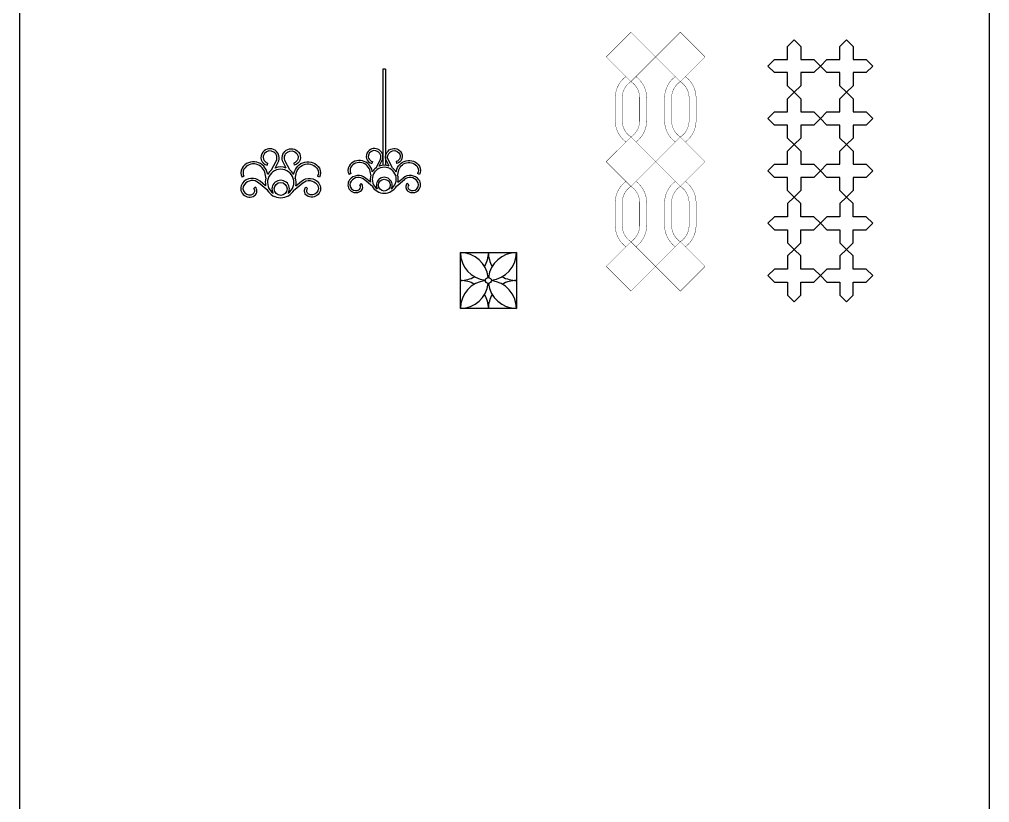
# Model space of a CAD drawing. Header units: millimetres. Extents: x 577 to 2337, y 236 to 943.
# Drawn here: x 793.34 to 800.84, y 701.89 to 707.94 of the extents above; entities that cross this region are included whole.
import ezdxf

# ---------------------------------------------------------------- set-up
doc = ezdxf.new("R2010")
doc.units = ezdxf.units.MM
doc.header["$LTSCALE"] = 0.01
doc.layers.add('06-Furn', color=4, linetype='Continuous')

# ---------------------------------------------------------------- blocks, each defined once
blk = doc.blocks.new('ferfoje')
at = {"layer": '06-Furn', "color": 8}
blk.add_line((807.3023, 717.9902), (807.3019, 717.9902), dxfattribs=at)
for points in [[(807.1207, 718.1088), (807.1439, 718.1528, 0.898315), (807.0252, 718.2325, 0.555866), (807.0585, 718.1306, 0.555866)], [(807.0933, 718.0939), (807.1285, 718.1609, 0.898315), (807.0384, 718.2214, 0.555866), (807.0626, 718.1475, -8.304144)], [(807.206, 718.1088), (807.1828, 718.1528, -0.898315), (807.3015, 718.2325, -0.555866), (807.2682, 718.1306, -0.555866)], [(807.2334, 718.0939), (807.1981, 718.1609, -0.898315), (807.2883, 718.2214, -0.555866), (807.264, 718.1475, 8.304144)], [(807.0618, 718.0599), (807.0605, 718.067, 0.293133), (806.9777, 718.1545, 0.328877), (806.8645, 718.1077, 0.278237), (806.8645, 718.0374, 0.278237)], [(807.0506, 718.0261), (807.0435, 718.0638, 0.293133), (806.9735, 718.1377, 0.328877), (806.8794, 718.0987, 0.278237), (806.8794, 718.0463, 3.594057)], [(807.2648, 718.0599), (807.2662, 718.067, -0.293133), (807.349, 718.1545, -0.328877), (807.4621, 718.1077, -0.278237), (807.4621, 718.0374, -0.278237)], [(807.2761, 718.0261), (807.2832, 718.0638, -0.293133), (807.3532, 718.1377, -0.328877), (807.4473, 718.0987, -0.278237), (807.4473, 718.0463, -3.594057)], [(807.0471, 717.9715), (807.0035, 718.0074, 0.421693), (806.869, 717.9927, 0.866102), (806.9618, 717.8959, 0.463585), (806.9671, 717.9617, -1.001509)], [(807.0634, 717.9357), (806.9924, 717.9941, 0.421693), (806.8826, 717.982, 0.866102), (806.9517, 717.9099, 0.463585), (806.9549, 717.9495, 0.463585)], [(807.2633, 717.9357), (807.3342, 717.9941, -0.421693), (807.4441, 717.982, -0.866102), (807.375, 717.9099, -0.463585), (807.3718, 717.9495, -0.463585)], [(807.2796, 717.9715), (807.3232, 718.0074, -0.421693), (807.4577, 717.9927, -0.866102), (807.3649, 717.8959, -0.463585), (807.3596, 717.9617, 1.001509)]]:
    blk.add_lwpolyline(points, format="xyb", dxfattribs=at)
for points in [[(807.0626, 718.1475), (807.0585, 718.1306)], [(807.264, 718.1475), (807.2682, 718.1306)], [(806.8794, 718.0463), (806.8645, 718.0374)], [(807.4621, 718.0374), (807.4473, 718.0463)], [(806.9549, 717.9495), (806.9671, 717.9617)], [(807.3596, 717.9617), (807.3718, 717.9495)]]:
    blk.add_lwpolyline(points, dxfattribs=at)
blk.add_circle((807.1633, 717.9471), 0.05, dxfattribs=at)
for centre, radius, start, end in [((807.1633, 717.9975), 0.1018, 305.32603, 234.67397), ((807.1633, 717.9975), 0.1191, 126.01418, 148.43126), ((807.1633, 717.9975), 0.1191, 69.02171, 110.97829), ((807.1633, 717.9975), 0.1191, 31.56874, 53.98582), ((807.1633, 717.9975), 0.1191, 162.98891, 192.59643), ((807.1633, 717.9471), 0.0673, 331.02026, 208.97974), ((807.1633, 717.9975), 0.1191, 347.40357, 17.01109), ((807.1633, 717.9975), 0.1191, 209.61072, 330.38928)]:
    blk.add_arc(centre, radius, start, end, dxfattribs=at)
blk = doc.blocks.new('ferfoje1')
at = {"layer": '06-Furn', "color": 8}
for p, q in [((807.954, 718.8719), (807.954, 718.5055)), ((807.974, 718.8719), (807.954, 718.8719)), ((807.974, 718.8719), (807.974, 718.5055)), ((807.954, 718.5055), (807.954, 718.1305)), ((807.974, 718.5055), (807.974, 718.1305)), ((808.0549, 717.966), (808.1194, 718.019)), ((808.0697, 717.9986), (808.1094, 718.0312)), ((808.0903, 718.0155), (808.09, 718.0155)), ((808.1424, 717.9897), (808.1535, 717.9785))]:
    blk.add_line(p, q, dxfattribs=at)
for points in [[(807.9252, 718.1233), (807.9463, 718.1634, 0.898315), (807.8384, 718.2358, 0.555866), (807.8687, 718.1432, 0.555866)], [(807.9003, 718.1098), (807.9324, 718.1707, 0.898315), (807.8505, 718.2257, 0.555866), (807.8725, 718.1585, -8.304144)], [(808.0028, 718.1233), (807.9817, 718.1634, -0.898315), (808.0896, 718.2358, -0.555866), (808.0593, 718.1432, -0.555866)], [(808.0277, 718.1098), (807.9957, 718.1707, -0.898315), (808.0776, 718.2257, -0.555866), (808.0556, 718.1585, 8.304144)], [(807.8717, 718.0789), (807.8705, 718.0854, 0.293133), (807.7952, 718.1649, 0.328877), (807.6924, 718.1223, 0.278237), (807.6924, 718.0584, 0.278237)], [(807.8615, 718.0482), (807.855, 718.0824, 0.293133), (807.7915, 718.1496, 0.328877), (807.7059, 718.1142, 0.278237), (807.7059, 718.0665, 3.594057)], [(808.0563, 718.0789), (808.0575, 718.0854, -0.293133), (808.1328, 718.1649, -0.328877), (808.2357, 718.1223, -0.278237), (808.2357, 718.0584, -0.278237)], [(808.0665, 718.0482), (808.073, 718.0824, -0.293133), (808.1366, 718.1496, -0.328877), (808.2222, 718.1142, -0.278237), (808.2222, 718.0665, -3.594057)], [(807.8583, 717.9986), (807.8187, 718.0312, 0.421693), (807.6964, 718.0178, 0.866102), (807.7808, 717.9298, 0.463585), (807.7856, 717.9897, -1.001509)], [(807.8731, 717.966), (807.8087, 718.019, 0.421693), (807.7088, 718.0081, 0.866102), (807.7716, 717.9426, 0.463585), (807.7745, 717.9785, 0.463585)], [(808.0449, 717.9782), (808.0458, 717.9789, -0.421693)]]:
    blk.add_lwpolyline(points, format="xyb", dxfattribs=at)
for points in [[(807.8725, 718.1585), (807.8687, 718.1432)], [(808.0556, 718.1585), (808.0593, 718.1432)], [(807.7059, 718.0665), (807.6924, 718.0584)], [(808.2357, 718.0584), (808.2222, 718.0665)], [(807.7745, 717.9785), (807.7856, 717.9897)]]:
    blk.add_lwpolyline(points, dxfattribs=at)
blk.add_circle((807.964, 717.9763), 0.0454, dxfattribs=at)
for centre, radius, start, end in [((807.964, 718.0222), 0.1083, 69.02171, 110.97829), ((807.964, 718.0222), 0.1083, 162.98891, 192.59643), ((807.964, 718.0222), 0.0926, 305.32603, 234.67397), ((807.964, 718.0222), 0.1083, 126.01418, 148.43126), ((807.964, 718.0222), 0.1083, 31.56874, 53.98582), ((807.964, 718.0222), 0.1083, 347.40357, 17.01109), ((808.164, 717.9649), 0.0859, 37.99624, 129.45545), ((807.964, 717.9763), 0.0612, 331.02026, 208.97974), ((808.164, 717.9649), 0.0701, 37.99624, 129.45545), ((808.1702, 717.9618), 0.0394, 134.92566, 234.41262), ((808.1702, 717.9618), 0.0236, 134.92566, 234.41262), ((808.1831, 717.9799), 0.0616, 234.41262, 37.99624), ((808.1831, 717.9799), 0.0458, 234.41262, 37.99624), ((807.964, 718.0222), 0.1083, 209.61072, 330.38928)]:
    blk.add_arc(centre, radius, start, end, dxfattribs=at)
blk = doc.blocks.new('ferfoje3')
at = {"layer": '06-Furn', "color": 8, "const_width": 0.0027}
for points in [[(811.7835, 731.878), (811.9744, 732.0689)], [(812.1653, 731.878), (811.9744, 732.0689)], [(812.1653, 731.878), (812.3563, 732.0689)], [(812.5472, 731.878), (812.3563, 732.0689)], [(811.7835, 731.878), (811.9744, 731.6871)], [(812.1653, 731.878), (811.9744, 731.6871)], [(812.1653, 731.878), (812.3563, 731.6871)], [(812.5472, 731.878), (812.3563, 731.6871)], [(811.8529, 731.3757), (811.8529, 731.5703)], [(811.9069, 731.3771), (811.9069, 731.5689)], [(812.0419, 731.3771), (812.0419, 731.5689)], [(812.0959, 731.3757), (812.0959, 731.5703)], [(812.2348, 731.3757), (812.2348, 731.5703)], [(812.2888, 731.3771), (812.2888, 731.5689)], [(812.4238, 731.3771), (812.4238, 731.5689)], [(812.4778, 731.3757), (812.4778, 731.5703)], [(811.7835, 731.068), (811.9744, 731.2589)], [(812.1653, 731.068), (811.9744, 731.2589)], [(812.1653, 731.068), (812.3563, 731.2589)], [(812.5472, 731.068), (812.3563, 731.2589)], [(811.7835, 731.068), (811.9744, 730.8771)], [(812.1653, 731.068), (811.9744, 730.8771)], [(812.1653, 731.068), (812.3563, 730.8771)], [(812.5472, 731.068), (812.3563, 730.8771)], [(811.8529, 730.7603), (811.8529, 730.5657)], [(811.9069, 730.7589), (811.9069, 730.5671)], [(812.0419, 730.7589), (812.0419, 730.5671)], [(812.0959, 730.7603), (812.0959, 730.5657)], [(812.2348, 730.7603), (812.2348, 730.5657)], [(812.2888, 730.7589), (812.2888, 730.5671)], [(812.4238, 730.7589), (812.4238, 730.5671)], [(812.4778, 730.7603), (812.4778, 730.5657)], [(811.7835, 730.258), (811.9744, 730.4489)], [(812.1653, 730.258), (811.9744, 730.4489)], [(812.1653, 730.258), (812.3563, 730.4489)], [(812.5472, 730.258), (812.3563, 730.4489)], [(811.7835, 730.258), (811.9744, 730.0671)], [(812.1653, 730.258), (811.9744, 730.0671)], [(812.1653, 730.258), (812.3563, 730.0671)], [(812.5472, 730.258), (812.3563, 730.0671)]]:
    blk.add_lwpolyline(points, dxfattribs=at)
for points in [[(811.9357, 731.7258, 0.251596), (811.853, 731.5491, 0.251596)], [(812.0132, 731.7258, -0.251596), (812.0958, 731.5491, -0.251596)], [(812.3175, 731.7258, 0.251596), (812.2348, 731.5491, 0.251596)], [(812.395, 731.7258, -0.251596), (812.4777, 731.5491, -0.251596)], [(811.9744, 731.6871, 0.265493), (811.9069, 731.5521, 0.265493)], [(811.9744, 731.6871, -0.265493), (812.0419, 731.5521, -0.265493)], [(812.3563, 731.6871, 0.265493), (812.2888, 731.5521, 0.265493)], [(812.3563, 731.6871, -0.265493), (812.4238, 731.5521, -0.265493)], [(811.853, 731.3969, 0.251596), (811.9357, 731.2202, 0.251596)], [(811.9069, 731.3939, 0.265493), (811.9744, 731.2589, 0.265493)], [(812.0419, 731.3939, -0.265493), (811.9744, 731.2589, -0.265493)], [(812.0958, 731.3969, -0.251596), (812.0132, 731.2202, -0.251596)], [(812.2348, 731.3969, 0.251596), (812.3175, 731.2202, 0.251596)], [(812.2888, 731.3939, 0.265493), (812.3563, 731.2589, 0.265493)], [(812.4238, 731.3939, -0.265493), (812.3563, 731.2589, -0.265493)], [(812.4777, 731.3969, -0.251596), (812.395, 731.2202, -0.251596)], [(811.853, 730.7391, -0.251596), (811.9357, 730.9158, -0.251596)], [(811.9069, 730.7421, -0.265493), (811.9744, 730.8771, -0.265493)], [(812.0419, 730.7421, 0.265493), (811.9744, 730.8771, 0.265493)], [(812.0958, 730.7391, 0.251596), (812.0132, 730.9158, 0.251596)], [(812.2348, 730.7391, -0.251596), (812.3175, 730.9158, -0.251596)], [(812.2888, 730.7421, -0.265493), (812.3563, 730.8771, -0.265493)], [(812.4238, 730.7421, 0.265493), (812.3563, 730.8771, 0.265493)], [(812.4777, 730.7391, 0.251596), (812.395, 730.9158, 0.251596)], [(811.9357, 730.4102, -0.251596), (811.853, 730.5869, -0.251596)], [(811.9744, 730.4489, -0.265493), (811.9069, 730.5839, -0.265493)], [(811.9744, 730.4489, 0.265493), (812.0419, 730.5839, 0.265493)], [(812.0132, 730.4102, 0.251596), (812.0958, 730.5869, 0.251596)], [(812.3175, 730.4102, -0.251596), (812.2348, 730.5869, -0.251596)], [(812.3563, 730.4489, -0.265493), (812.2888, 730.5839, -0.265493)], [(812.3563, 730.4489, 0.265493), (812.4238, 730.5839, 0.265493)], [(812.395, 730.4102, 0.251596), (812.4777, 730.5869, 0.251596)]]:
    blk.add_lwpolyline(points, format="xyb", dxfattribs=at)
blk = doc.blocks.new('ferfoje4')
at = {"layer": '06-Furn', "color": 8}
for p, q in [((813.1855, 731.959), (813.2361, 732.0096)), ((813.2867, 731.959), (813.2361, 732.0096)), ((813.5905, 731.959), (813.6411, 732.0096)), ((813.6917, 731.959), (813.6411, 732.0096)), ((813.1855, 731.8577), (813.1855, 731.959)), ((813.2867, 731.959), (813.2867, 731.8577)), ((813.5905, 731.8577), (813.5905, 731.959)), ((813.6917, 731.959), (813.6917, 731.8577)), ((813.0842, 731.8577), (813.0336, 731.8071)), ((813.0842, 731.8577), (813.1855, 731.8577)), ((813.2867, 731.8577), (813.388, 731.8577)), ((813.388, 731.8577), (813.4386, 731.8071)), ((813.4892, 731.8577), (813.4386, 731.8071)), ((813.4892, 731.8577), (813.5905, 731.8577)), ((813.6917, 731.8577), (813.793, 731.8577)), ((813.793, 731.8577), (813.8436, 731.8071)), ((813.0842, 731.7565), (813.0336, 731.8071)), ((813.388, 731.7565), (813.4386, 731.8071)), ((813.4892, 731.7565), (813.4386, 731.8071)), ((813.793, 731.7565), (813.8436, 731.8071)), ((813.1855, 731.7565), (813.0842, 731.7565)), ((813.1855, 731.6552), (813.1855, 731.7565)), ((813.388, 731.7565), (813.2867, 731.7565)), ((813.2867, 731.7565), (813.2867, 731.6552)), ((813.5905, 731.7565), (813.4892, 731.7565)), ((813.5905, 731.6552), (813.5905, 731.7565)), ((813.6917, 731.7565), (813.6917, 731.6552)), ((813.793, 731.7565), (813.6917, 731.7565)), ((813.1855, 731.6552), (813.2361, 731.6046)), ((813.2867, 731.6552), (813.2361, 731.6046)), ((813.5905, 731.6552), (813.6411, 731.6046)), ((813.6917, 731.6552), (813.6411, 731.6046)), ((813.1855, 731.554), (813.2361, 731.6046)), ((813.1855, 731.4527), (813.1855, 731.554)), ((813.2867, 731.554), (813.2361, 731.6046)), ((813.2867, 731.554), (813.2867, 731.4527)), ((813.5905, 731.554), (813.6411, 731.6046)), ((813.5905, 731.4527), (813.5905, 731.554)), ((813.6917, 731.554), (813.6411, 731.6046)), ((813.6917, 731.554), (813.6917, 731.4527)), ((813.0842, 731.4527), (813.0336, 731.4021)), ((813.0842, 731.3515), (813.0336, 731.4021)), ((813.0842, 731.4527), (813.1855, 731.4527)), ((813.2867, 731.4527), (813.388, 731.4527)), ((813.388, 731.4527), (813.4386, 731.4021)), ((813.388, 731.3515), (813.4386, 731.4021)), ((813.4892, 731.4527), (813.4386, 731.4021)), ((813.4892, 731.3515), (813.4386, 731.4021)), ((813.4892, 731.4527), (813.5905, 731.4527)), ((813.6917, 731.4527), (813.793, 731.4527)), ((813.793, 731.4527), (813.8436, 731.4021)), ((813.793, 731.3515), (813.8436, 731.4021)), ((813.1855, 731.3515), (813.0842, 731.3515)), ((813.1855, 731.2502), (813.1855, 731.3515)), ((813.388, 731.3515), (813.2867, 731.3515)), ((813.2867, 731.3515), (813.2867, 731.2502)), ((813.5905, 731.3515), (813.4892, 731.3515)), ((813.5905, 731.2502), (813.5905, 731.3515)), ((813.6917, 731.3515), (813.6917, 731.2502)), ((813.793, 731.3515), (813.6917, 731.3515)), ((813.1855, 731.2502), (813.2361, 731.1996)), ((813.2867, 731.2502), (813.2361, 731.1996)), ((813.5905, 731.2502), (813.6411, 731.1996)), ((813.6917, 731.2502), (813.6411, 731.1996)), ((813.1855, 731.149), (813.2361, 731.1996)), ((813.2867, 731.149), (813.2361, 731.1996)), ((813.5905, 731.149), (813.6411, 731.1996)), ((813.6917, 731.149), (813.6411, 731.1996)), ((813.1855, 731.0477), (813.1855, 731.149)), ((813.2867, 731.149), (813.2867, 731.0477)), ((813.5905, 731.0477), (813.5905, 731.149)), ((813.6917, 731.149), (813.6917, 731.0477)), ((813.0842, 731.0477), (813.0336, 730.9971)), ((813.0842, 731.0477), (813.1855, 731.0477)), ((813.2867, 731.0477), (813.388, 731.0477)), ((813.388, 731.0477), (813.4386, 730.9971)), ((813.4892, 731.0477), (813.4386, 730.9971)), ((813.4892, 731.0477), (813.5905, 731.0477)), ((813.6917, 731.0477), (813.793, 731.0477)), ((813.793, 731.0477), (813.8436, 730.9971)), ((813.0842, 730.9465), (813.0336, 730.9971)), ((813.388, 730.9465), (813.4386, 730.9971)), ((813.4892, 730.9465), (813.4386, 730.9971)), ((813.793, 730.9465), (813.8436, 730.9971)), ((813.1855, 730.9465), (813.0842, 730.9465)), ((813.1855, 730.8452), (813.1855, 730.9465)), ((813.388, 730.9465), (813.2867, 730.9465)), ((813.2867, 730.9465), (813.2867, 730.8452)), ((813.5905, 730.9465), (813.4892, 730.9465)), ((813.5905, 730.8452), (813.5905, 730.9465)), ((813.6917, 730.9465), (813.6917, 730.8452)), ((813.793, 730.9465), (813.6917, 730.9465)), ((813.1855, 730.8452), (813.2361, 730.7946)), ((813.2867, 730.8452), (813.2361, 730.7946)), ((813.5905, 730.8452), (813.6411, 730.7946)), ((813.6917, 730.8452), (813.6411, 730.7946)), ((813.1855, 730.744), (813.2361, 730.7946)), ((813.1855, 730.744), (813.1855, 730.6427)), ((813.2867, 730.744), (813.2361, 730.7946)), ((813.2867, 730.6427), (813.2867, 730.744)), ((813.5905, 730.744), (813.6411, 730.7946)), ((813.5905, 730.744), (813.5905, 730.6427)), ((813.6917, 730.744), (813.6411, 730.7946)), ((813.6917, 730.6427), (813.6917, 730.744)), ((813.0842, 730.6427), (813.0336, 730.5921)), ((813.0842, 730.5415), (813.0336, 730.5921)), ((813.1855, 730.6427), (813.0842, 730.6427)), ((813.388, 730.6427), (813.2867, 730.6427)), ((813.388, 730.6427), (813.4386, 730.5921)), ((813.388, 730.5415), (813.4386, 730.5921)), ((813.4892, 730.6427), (813.4386, 730.5921)), ((813.4892, 730.5415), (813.4386, 730.5921)), ((813.5905, 730.6427), (813.4892, 730.6427)), ((813.793, 730.6427), (813.6917, 730.6427)), ((813.793, 730.6427), (813.8436, 730.5921)), ((813.793, 730.5415), (813.8436, 730.5921)), ((813.0842, 730.5415), (813.1855, 730.5415)), ((813.1855, 730.5415), (813.1855, 730.4402)), ((813.2867, 730.5415), (813.388, 730.5415)), ((813.2867, 730.4402), (813.2867, 730.5415)), ((813.4892, 730.5415), (813.5905, 730.5415)), ((813.5905, 730.5415), (813.5905, 730.4402)), ((813.6917, 730.4402), (813.6917, 730.5415)), ((813.6917, 730.5415), (813.793, 730.5415)), ((813.1855, 730.4402), (813.2361, 730.3896)), ((813.2867, 730.4402), (813.2361, 730.3896)), ((813.5905, 730.4402), (813.6411, 730.3896)), ((813.6917, 730.4402), (813.6411, 730.3896)), ((813.1855, 730.339), (813.2361, 730.3896)), ((813.2867, 730.339), (813.2361, 730.3896)), ((813.5905, 730.339), (813.6411, 730.3896)), ((813.6917, 730.339), (813.6411, 730.3896)), ((813.1855, 730.339), (813.1855, 730.2377)), ((813.2867, 730.2377), (813.2867, 730.339)), ((813.5905, 730.339), (813.5905, 730.2377)), ((813.6917, 730.2377), (813.6917, 730.339)), ((813.0842, 730.2377), (813.0336, 730.1871)), ((813.1855, 730.2377), (813.0842, 730.2377)), ((813.388, 730.2377), (813.2867, 730.2377)), ((813.388, 730.2377), (813.4386, 730.1871)), ((813.4892, 730.2377), (813.4386, 730.1871)), ((813.5905, 730.2377), (813.4892, 730.2377)), ((813.793, 730.2377), (813.6917, 730.2377)), ((813.793, 730.2377), (813.8436, 730.1871)), ((813.0842, 730.1365), (813.0336, 730.1871)), ((813.0842, 730.1365), (813.1855, 730.1365)), ((813.1855, 730.1365), (813.1855, 730.0352)), ((813.2867, 730.1365), (813.388, 730.1365)), ((813.2867, 730.0352), (813.2867, 730.1365)), ((813.388, 730.1365), (813.4386, 730.1871)), ((813.4892, 730.1365), (813.4386, 730.1871)), ((813.4892, 730.1365), (813.5905, 730.1365)), ((813.5905, 730.1365), (813.5905, 730.0352)), ((813.6917, 730.1365), (813.793, 730.1365)), ((813.6917, 730.0352), (813.6917, 730.1365)), ((813.793, 730.1365), (813.8436, 730.1871)), ((813.1855, 730.0352), (813.2361, 729.9846)), ((813.2867, 730.0352), (813.2361, 729.9846)), ((813.5905, 730.0352), (813.6411, 729.9846)), ((813.6917, 730.0352), (813.6411, 729.9846))]:
    blk.add_line(p, q, dxfattribs=at)
blk = doc.blocks.new('ferfoje5')
at = {"layer": '06-Furn', "color": 8}
blk.add_lwpolyline([(810.6566, 729.9334), (810.6566, 730.3654), (811.0886, 730.3654), (811.0886, 729.9334)], close=True, dxfattribs=at)
blk.add_circle((810.8726, 730.1494), 0.0233, dxfattribs=at)
for centre, start, end in [((810.8726, 730.3654), 180, 263.82288), ((810.6566, 730.1494), 6.17712, 90), ((810.6566, 730.3654), 330, 0), ((811.0886, 730.3654), 180, 210), ((811.0886, 730.1494), 90, 173.82288), ((810.8726, 730.3654), 276.17712, 0), ((810.6566, 730.3654), 270, 300), ((810.6566, 729.9334), 60, 90), ((810.8726, 729.9334), 96.17712, 180), ((810.6566, 730.1494), 270, 353.82288), ((811.0886, 730.1494), 186.17712, 270), ((810.8726, 729.9334), 0, 83.82288), ((811.0886, 730.3654), 240, 270), ((811.0886, 729.9334), 90, 120), ((810.6566, 729.9334), 0, 30), ((811.0886, 729.9334), 150, 180)]:
    blk.add_arc(centre, 0.216, start, end, dxfattribs=at)

msp = doc.modelspace()

# ---------------------------------------------------------------- linework, layer by layer
at = {"layer": '06-Furn', "color": 5}
msp.add_lwpolyline([(793.3439, 711.677), (793.3439, 698.677), (800.8439, 698.677), (800.8439, 711.677)], close=True, dxfattribs=at)

# ---------------------------------------------------------------- block references
for name, p in [('ferfoje3', (-13.9031, -24.225)), ('ferfoje4', (-13.9031, -24.225)), ('ferfoje1', (-11.7996, -11.3148)), ('ferfoje', (-11.7996, -11.3148)), ('ferfoje5', (-13.9031, -24.225))]:
    msp.add_blockref(name, p, dxfattribs=at)

doc.saveas('drawing.dxf')
